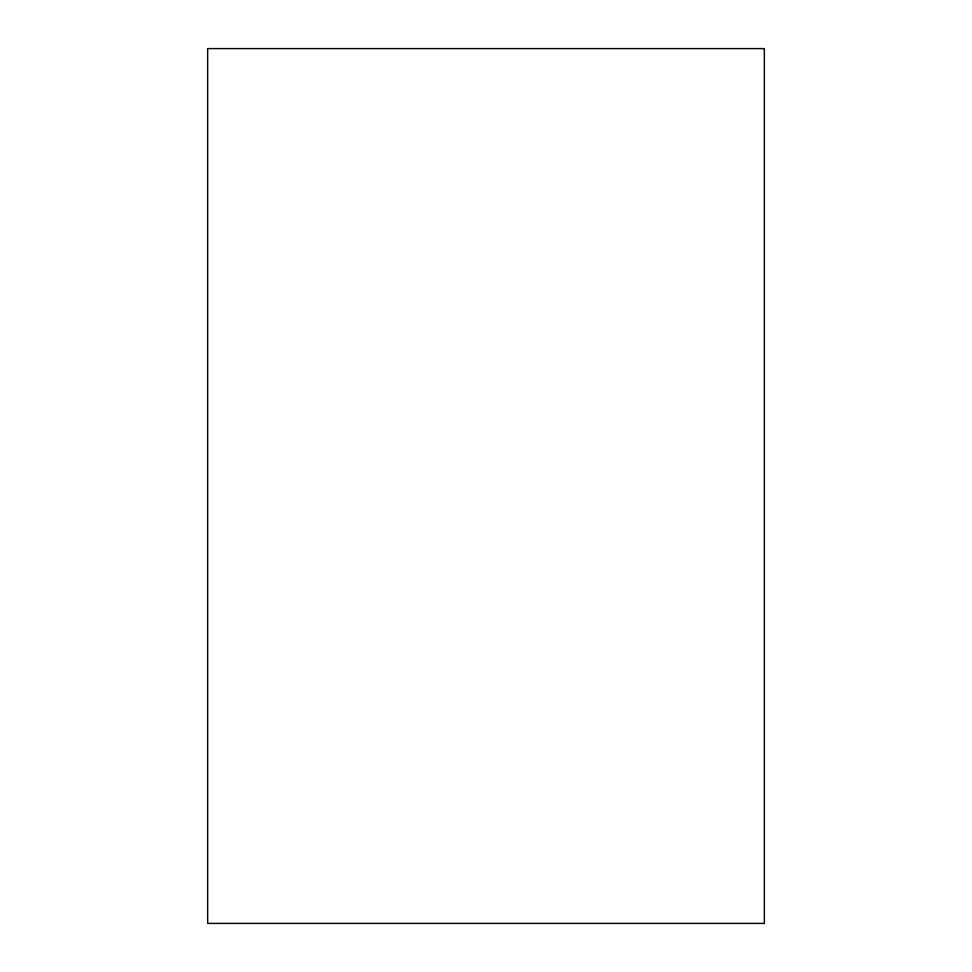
<?xml version="1.0" encoding="UTF-8"?>
<svg xmlns="http://www.w3.org/2000/svg" width="972" height="972" viewBox="0 0 972 972"><rect width="100%" height="100%" fill="white"/><g stroke="black" fill="none" stroke-linecap="round" stroke-linejoin="round"><path stroke-width="1.46" d="M764.344 48.6L207.656 48.6L207.656 923.4L764.344 923.4L764.344 48.6"/></g></svg>
